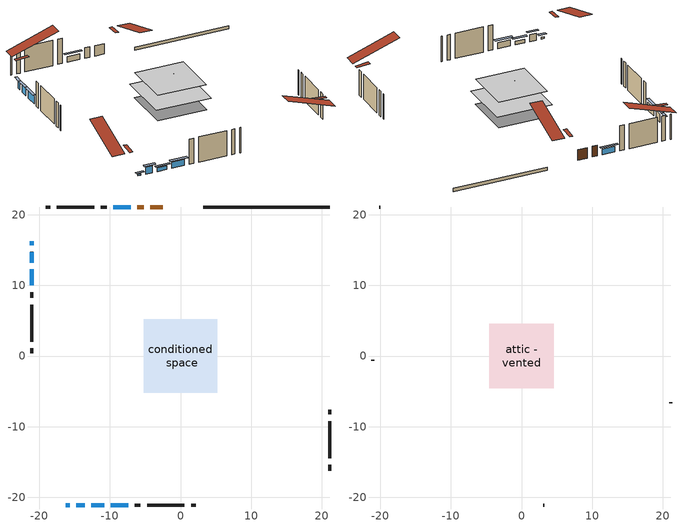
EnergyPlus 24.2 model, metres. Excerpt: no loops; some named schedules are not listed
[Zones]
conditioned space
 floor outside (Floor1 construction): -4.65,-4.65 -4.65,4.65 4.65,4.65 4.65,-4.65 z0.61
 floor adiabatic (Floor4 construction): -2.22,-2.22 -2.22,2.22 2.22,2.22 2.22,-2.22 z0.61
 floor adiabatic (AdiabaticFloorConstruction): -5.23,-5.23 -5.23,5.23 5.23,5.23 5.23,-5.23 z3.05
 floor foundation (Slab1 construction): -2.44,-2.02 -2.44,2.02 2.44,2.02 2.44,-2.02 z0
 wall outside (AdiabaticWallConstruction 1): -2.5,21.08 -4.31,21.08 / -5.23,21.08 -6.14,21.08 z0.61:2.64
 wall outside (AdiabaticWallConstruction): -21.08,16.26 -21.08,15.64 z0.61:2.14; -16.26,-21.08 -15.69,-21.08 z0.61:0.92; -14.77,-21.08 -13.55,-21.08 z0.61:1.93; -21.08,14.72 -21.08,13.19 / -21.08,12.26 -21.08,9.98 z0.61:2.13; -7.07,21.08 -9.51,21.08 z0.61:1.73; -12.62,-21.08 -10.79,-21.08 z0.61:1.32; -9.86,-21.08 -7.42,-21.08 z0.61:1.78
 wall outside (Wall1 construction): -10.44,21.08 -11.27,21.08 / -6.49,-21.08 -5.66,-21.08 / -21.08,9.05 -21.08,8.22 / 21.08,-16.26 21.08,-15.42 z0.61:5.49
 wall outside (Wall2 construction): -12.2,21.08 -17.5,21.08 / -4.73,-21.08 0.56,-21.08 / -21.08,7.29 -21.08,1.99 / 21.08,-14.49 21.08,-9.2 z0.61:5.49
 wall outside (Wall3 construction): -18.42,21.08 -19.07,21.08 / 1.49,-21.08 2.13,-21.08 / -21.08,1.06 -21.08,0.42 / 21.08,-8.27 21.08,-7.63 z0.61:5.49
 wall foundation (FoundationWall1 construction): 21.08,21.08 3.25,21.08 z0:0.61
 window (WindowConstruction): -21.08,16.26 -21.08,15.65 z0.61:2.13
 window (WindowConstruction 7): -16.26,-21.08 -15.7,-21.08 z0.61:0.91
 window (WindowConstruction 6): -14.77,-21.08 -13.55,-21.08 z0.61:1.93
 window (WindowConstruction 1): -21.08,14.72 -21.08,13.19 z0.61:2.13
 window (WindowConstruction 2): -21.08,12.26 -21.08,9.98 z0.61:2.13
 window (WindowConstruction 3): -7.07,21.08 -9.51,21.08 z0.61:1.73
 window (WindowConstruction 4): -12.62,-21.08 -10.79,-21.08 z0.61:1.32
 window (WindowConstruction 5): -9.86,-21.08 -7.42,-21.08 z0.61:1.78
 door (Door): -2.5,21.08 -4.31,21.08 z0.61:2.64
 door (Door 1): -5.24,21.08 -6.14,21.08 z0.61:2.64
 ceiling adiabatic (AdiabaticFloorConstruction): 5.23,-5.23 5.23,5.23 -5.23,5.23 -5.23,-5.23 z3.05
attic - vented
 floor to conditioned space (Floor2 construction Reversed): -4.57,-4.57 -4.57,4.57 4.57,4.57 4.57,-4.57 z5.49
 floor to conditioned space (Floor3 construction Reversed): -1.25,-1.25 -1.25,1.25 1.25,1.25 1.25,-1.25 z5.49
 wall outside (Wall4 construction): -20,21.08 -20.16,21.08 / 3.06,-21.08 3.22,-21.08 / -21.08,-0.51 -21.08,-0.67 / 21.08,-6.7 21.08,-6.54 z0.61:5.49
 roof outside (Roof1 construction): -0.02,21.08,5.49 -0.02,12.19,8.45 2.32,12.19,8.45 2.32,21.08,5.49; -18.74,-21.08,5.49 -18.74,-12.19,8.45 -21.08,-12.19,8.45 -21.08,-21.08,5.49; -21.08,18.74,5.49 -12.19,18.74,8.45 -12.19,21.08,8.45 -21.08,21.08,5.49; 21.08,-18.74,5.49 12.19,-18.74,8.45 12.19,-21.08,8.45 21.08,-21.08,5.49
 roof outside (Roof2 construction): -1.58,21.08,5.49 -1.58,18.59,5.7 -0.95,18.59,5.7 -0.95,21.08,5.49; -17.18,-21.08,5.49 -17.18,-18.59,5.7 -17.81,-18.59,5.7 -17.81,-21.08,5.49; -21.08,17.18,5.49 -18.59,17.18,5.7 -18.59,17.81,5.7 -21.08,17.81,5.49; 21.08,-17.18,5.49 18.59,-17.18,5.7 18.59,-17.81,5.7 21.08,-17.81,5.49
shading: -21.08,15.19 -21.08,16.72 -21.55,16.72 -21.55,15.19 z2.59; -15.24,-21.08 -16.72,-21.08 -16.72,-21.55 -15.24,-21.55 z1.38; -13.09,-21.08 -15.23,-21.08 -15.23,-21.55 -13.09,-21.55 z2.39; -21.08,12.73 -21.08,15.18 -21.55,15.18 -21.55,12.73 z2.59; -21.08,9.52 -21.08,12.72 -21.55,12.72 -21.55,9.52 z2.59; -9.97,21.08 -6.61,21.08 -6.61,21.55 -9.97,21.55 z2.19; -10.33,-21.08 -13.08,-21.08 -13.08,-21.55 -10.33,-21.55 z1.78; -6.96,-21.08 -10.32,-21.08 -10.32,-21.55 -6.96,-21.55 z2.24
[Building]
Building 1: Terrain=Suburbs
[Site:Location]
Inuvik AP_NT: Latitude {deg}=68.3; Longitude {deg}=-133.48; Time Zone {hr}=-8; Elevation {m}=68; Keep Site Location Information=Yes
[Site:GroundTemperature:Shallow]
-13.1493, -15.9729, -16.199, -14.859, -9.47991, -4.12585, 0.51584, 3.45624, 3.70604, 1.31452, -3.2088, -8.39862
[Site:WaterMainsTemperature]
Calculation Method=Schedule; Temperature Schedule=mains temperature schedule
[Material] Roughness=Rough; Thermal Absorptance=0.9
Name | Thickness {m} | Conductivity {W/m-K} | Density {kg/m3} | Specific Heat {J/kg-K} | Solar Absorptance | Visible Absorptance
asphalt or fiberglass shingles | 0.00635 | 0.162714 | 1121.4 | 1465.45 | 0.4 | 0.4
ceiling loosefill ins | 0.254 | 0.0480833 | 16.02 | 1046.75 | 0.7 | 0.7
ceiling loosefill ins 1 | 0.0846667 | 0.0480833 | 16.02 | 1046.75 | 0.7 | 0.7
ceiling stud and cavity | 0.1397 | 0.135851 | 65.682 | 1177.47 | 0.7 | 0.7
ceiling stud and cavity 1 | 0.1397 | 0.103304 | 65.682 | 1177.47 | 0.7 | 0.7
concrete 4.0 in. | 0.1016 | 1.803125 | 2242.8 | 837.4 | 0.7 | 0.7
concrete 8.0 in. | 0.2032 | 1.803125 | 2242.8 | 837.4 | 0.7 | 0.7
door material | 0.04445 | 0.053851 | 512.64 | 1214.23 | 0.7 | 0.7
exterior vertical ins | 0.00139922 | 0.029427 | 32.04 | 1214.23 | 0.7 | 0.7
floor covering | 0.0127 | 0.0433444 | 54.468 | 1339.84 | 0.6 | 0.6
floor rigid ins; wall rigid ins | 0.051816 | 0.029427 | 32.04 | 1214.23 | 0.7 | 0.7
floor rigid ins 1; wall rigid ins 1 | 0.512978 | 0.029427 | 32.04 | 1214.23 | 0.7 | 0.7
floor stud and cavity | 0.1397 | 0.115451 | 92.3553 | 1139.71 | 0.7 | 0.7
floor stud and cavity 1 | 0.1397 | 0.13314 | 92.3553 | 1139.71 | 0.7 | 0.7
floor stud and cavity 2 | 0.1397 | 1.75129 | 37.0049 | 1207.88 | 0.7 | 0.7
furniture material conditioned space 1 | 0.1524 | 0.115458 | 640.8 | 1214.23 | 0.6 | 0.6
gypsum board | 0.0127 | 0.160291 | 801 | 837.4 | 0.6 | 0.6
gypsum board 1 | 0.0127 | 0.160291 | 801 | 837.4 | 0.7 | 0.7
osb sheathing 0.5 in. | 0.0127 | 0.115458 | 512.64 | 1214.23 | 0.7 | 0.7
osb sheathing 0.75 in. | 0.01905 | 0.115458 | 512.64 | 1214.23 | 0.7 | 0.7
wall stud and cavity | 0.1397 | 0.360642 | 139.0536 | 1170.24 | 0.7 | 0.7
wall stud and cavity 1 | 0.1397 | 0.213854 | 139.0536 | 1170.24 | 0.7 | 0.7
wall stud and cavity 2 | 0.1397 | 0.272647 | 139.0536 | 1170.24 | 0.7 | 0.7
wall stud and cavity 3 | 0.0889 | 6.1454 | 50.32683 | 1063.81 | 0.6 | 0.6
wall stud and cavity 4 | 0.0889 | 0.380278 | 52.3479 | 1209.89 | 0.7 | 0.7
wall stud and cavity 5 | 0.0889 | 0.391764 | 83.0341 | 1211.67 | 0.7 | 0.7
wood siding | 0.0254 | 0.102417 | 544.68 | 1172.36 | 0.4 | 0.4
wood siding 1 | 0.00254 | 0.102417 | 544.68 | 1172.36 | 0.4 | 0.4
wood siding 2; wood siding 3 | 0.0254 | 0.102417 | 544.68 | 1172.36 | 0.7 | 0.7
[WindowMaterial:SimpleGlazingSystem]
Name | U-Factor {W/m2-K} | Solar Heat Gain Coefficient
WindowMaterial | 1.86011 | 0.36
WindowMaterial 1 | 2.79017 | 0.6
WindowMaterial 2 | 1.643781 | 0.43
WindowMaterial 3 | 1.75393 | 0.39
WindowMaterial 4 | 1.978783 | 0.32
WindowMaterial 5 | 1.74712 | 0.4
WindowMaterial 6 | 1.69375 | 0.41
WindowMaterial 7 | 3.06612 | 0.49
[Construction]
AdiabaticFloorConstruction: floor stud and cavity 2, floor rigid ins 1, osb sheathing 0.75 in., floor covering
AdiabaticWallConstruction: wood siding 2, wall rigid ins 1, wall stud and cavity 4, gypsum board
AdiabaticWallConstruction 1: wood siding 3, wall rigid ins 1, wall stud and cavity 4, gypsum board
Door; Door 1: door material
Floor1 construction: floor stud and cavity, floor rigid ins, osb sheathing 0.75 in., floor covering
Floor2 construction Reversed: gypsum board, ceiling stud and cavity, ceiling loosefill ins
Floor3 construction Reversed: gypsum board, ceiling stud and cavity 1, ceiling loosefill ins 1
Floor4 construction: floor stud and cavity 1, floor rigid ins, osb sheathing 0.75 in., floor covering
FoundationWall1 construction: concrete 8.0 in., gypsum board 1
furniture construction conditioned space 1: furniture material conditioned space 1
PartitionWallConstruction: gypsum board, wall stud and cavity 5, gypsum board
Roof1 construction; Roof2 construction: asphalt or fiberglass shingles
Slab1 construction: concrete 4.0 in.
Wall1 construction: wood siding, wall rigid ins, osb sheathing 0.5 in., wall stud and cavity, gypsum board
Wall2 construction: wood siding, wall rigid ins, osb sheathing 0.5 in., wall stud and cavity 1, gypsum board
Wall3 construction: wood siding, wall rigid ins, osb sheathing 0.5 in., wall stud and cavity 2, gypsum board
Wall4 construction: wood siding 1, wall stud and cavity 3
WindowConstruction: WindowMaterial
WindowConstruction 1: WindowMaterial 1
WindowConstruction 2: WindowMaterial 2
WindowConstruction 3: WindowMaterial 3
WindowConstruction 4: WindowMaterial 4
WindowConstruction 5: WindowMaterial 5
WindowConstruction 6: WindowMaterial 6
WindowConstruction 7: WindowMaterial 7
[Zone] Multiplier=1; Part of Total Floor Area=Yes
Name | Volume {m3}
attic - vented | 28.8782
conditioned space | 369.6
[Space]
Name | Zone | Volume {m3}
attic - vented 1 | attic - vented | 28.8782
conditioned space 1 | conditioned space | 369.6
[ZoneInfiltration:EffectiveLeakageArea]
infil attic - vented 1: Zone or Space=attic - vented 1; Schedule=Always On Discrete; Effective Air Leakage Area {cm2}=2625.37; Stack Coefficient=0.000545341; Wind Coefficient=1.57781e-05
[ZoneMixing]
whole house fan mix: Zone or Space=attic - vented; Schedule=Always On Continuous; Design Flow Rate Calculation Method=Flow/Zone; Design Flow Rate {m3/s}=0; Source Zone or Space=conditioned space
[SurfaceProperty:ExposedFoundationPerimeter]
Slab1: Exposed Perimeter Calculation Method=TotalExposedPerimeter; Total Exposed Perimeter {m}=17.831
[InternalMass] Zone or ZoneList=conditioned space; Space or SpaceList=conditioned space 1
Name | Construction | Surface Area {m2}
furniture mass conditioned space 1 | furniture construction conditioned space 1 | 94.0438
partition wall mass | PartitionWallConstruction | 215.41
[Lights]
interior lighting: Zone or ZoneList or Space or SpaceList=conditioned space 1; Schedule=interior lighting schedule; Design Level Calculation Method=LightingLevel; Lighting Level {W}=343.2; Return Air Fraction=0; Fraction Radiant=0.6; Fraction Visible=0.2; Fraction Replaceable=1
[People]
occupants: Zone or ZoneList or Space or SpaceList=conditioned space 1; Number of People Schedule=occupants schedule; Number of People Calculation Method=People; Number of People=3; Fraction Radiant=0.314171; Sensible Heat Fraction=0.56303; Activity Level Schedule=occupants activity schedule; Carbon Dioxide Generation Rate {m3/s-W}=0; Enable ASHRAE 55 Comfort Warnings=No; Mean Radiant Temperature Calculation Type=EnclosureAveraged
[ElectricEquipment] Zone or ZoneList or Space or SpaceList=conditioned space 1; Design Level Calculation Method=EquipmentLevel
Name | Schedule | Design Level {W} | Fraction Latent | Fraction Radiant | Fraction Lost
clothes dryer | clothes dryer schedule | 140.772 | 0.015 | 0.081 | 0.85
clothes washer | clothes washer schedule | 32.1985 | 0.03 | 0.162 | 0.7
cooking range | cooking range schedule | 215.147 | 0.08 | 0.432 | 0.2
dishwasher | dishwasher schedule | 66.8632 | 0.3 | 0.18 | 0.4
fridge | fridge schedule | 72.9452 | 0 | 0.6 | 0
mech vent bath fan 0 | mech vent bath fan 0 schedule | 25.1 | 0 | 0 | 1
mech vent house fan | mech vent house fan schedule | 0 | 0 | 0 | 1
mech vent house fan cfis | mech vent house fan cfis schedule | 0 | 0 | 0 | 0
mech vent range fan 0 | mech vent range fan 0 schedule | 57 | 0 | 0 | 1
misc plug loads | misc plug loads schedule | 494.7 | 0.045 | 0.513 | 0.1
whole house fan | Always On Discrete | 0 | 0 | 0 | 1
[OtherEquipment] Zone or ZoneList or Space or SpaceList=conditioned space 1; Design Level Calculation Method=EquipmentLevel
Name | Fuel Type | Schedule | Design Level {W} | Fraction Latent | Fraction Radiant | Fraction Lost
clothes dryer 1 | Electricity | clothes dryer schedule | 0 | 0.015 | 0.081 | 0.85
cooking range 1 | Electricity | cooking range schedule | 0 | 0.08 | 0.432 | 0.2
general water use latent | None | general water use schedule | 62.594 | 1 | 0 | 0
general water use sensible | None | general water use schedule | -61.6891 | 0 | 0.6 | 0
mech vent house fan latent load | None | Always On Discrete | 0 | 1 | 0 | 0
mech vent house fan sensible load | None | Always On Discrete | 0 | 0 | 0 | 0
water heater energy adjustment1 | FuelOilNo2 | Always On Discrete | 0.01 | 0 | 0 | 1
[ZoneInfiltration:DesignFlowRate] Zone or ZoneList or Space or SpaceList=conditioned space 1; Schedule=Always On Discrete; Design Flow Rate Calculation Method=Flow/Zone; Design Flow Rate {m3/s}=0
infil flow; natural vent flow; whole house fan flow
[Foundation:Kiva]
Foundation Kiva 1: Initial Indoor Air Temperature {C}=18; Wall Height Above Grade {m}=0.609996; Wall Depth Below Slab {m}=0.2032; Custom Block Material Name 1=exterior vertical ins; Custom Block Depth 1 {m}=0.609996; Custom Block X Position 1 {m}=0.2159; Custom Block Z Position 1 {m}=0
[Foundation:Kiva:Settings]
Soil Conductivity {W/m-K}=1.900638; Soil Density {kg/m3}=1842.3; Soil Specific Heat {J/kg-K}=418.7; Ground Solar Absorptivity=0.9; Ground Thermal Absorptivity=0.9; Ground Surface Roughness {m}=0.03; Far-Field Width {m}=40; Deep-Ground Boundary Condition=ZeroFlux; Deep-Ground Depth {m}=40; Minimum Cell Dimension {m}=0.2; Maximum Cell Growth Coefficient=3; Simulation Timestep=Timestep
[Exterior:Lights]
exterior lighting: Schedule=exterior lighting schedule; Design Level {W}=75.6
[Schedule:Constant]
Name | Hourly Value
Always On Continuous; mech vent house fan schedule; mech vent house fan cfis schedule; Always On Discrete | 1
occupants activity schedule | 117.228
fridge schedule | 0
[Schedule:Day:Interval]
interior lighting schedule day: No, 01:00, 0.108182, 04:00, 0.0901515, 05:00, 0.0991667, 06:00, 0.162273, 07:00, 0.270455, 08:00, 0.342576, 10:00, 0.369621, 11:00, 0.351591, 12:00, 0.333561, 13:00, 0.324545, 14:00, 0.31553, 15:00, 0.333561, 16:00, 0.369621, 17:00, 0.450758, 18:00, 0.585985, 19:00, 0.775303, 20:00, 0.955606, 21:00, 0.991667, 22:00, 0.712197, 23:00, 0.360606, 24:00, 0.162273
interior lighting schedule default day: No, 24:00, 0
[Schedule:Week:Daily]
interior lighting schedule Week Rule - Jan1-Jan27: interior lighting schedule day, interior lighting schedule day, interior lighting schedule day, interior lighting schedule day, interior lighting schedule day, interior lighting schedule day, interior lighting schedule day, interior lighting schedule default day, interior lighting schedule default day, interior lighting schedule default day, interior lighting schedule default day, interior lighting schedule default day
interior lighting schedule Week Rule - Jan28-Feb3: interior lighting schedule day, interior lighting schedule day, interior lighting schedule day, interior lighting schedule day, interior lighting schedule day 1, interior lighting schedule day 1, interior lighting schedule day 1, interior lighting schedule default day, interior lighting schedule default day, interior lighting schedule default day, interior lighting schedule default day, interior lighting schedule default day
interior lighting schedule Week Rule - Feb4-Feb24: interior lighting schedule day 1, interior lighting schedule day 1, interior lighting schedule day 1, interior lighting schedule day 1, interior lighting schedule day 1, interior lighting schedule day 1, interior lighting schedule day 1, interior lighting schedule default day, interior lighting schedule default day, interior lighting schedule default day, interior lighting schedule default day, interior lighting schedule default day
interior lighting schedule Week Rule - Feb25-Mar3: interior lighting schedule day 1, interior lighting schedule day 1, interior lighting schedule day 1, interior lighting schedule day 1, interior lighting schedule day 2, interior lighting schedule day 2, interior lighting schedule day 2, interior lighting schedule default day, interior lighting schedule default day, interior lighting schedule default day, interior lighting schedule default day, interior lighting schedule default day
interior lighting schedule Week Rule - Mar4-Mar31: interior lighting schedule day 2, interior lighting schedule day 2, interior lighting schedule day 2, interior lighting schedule day 2, interior lighting schedule day 2, interior lighting schedule day 2, interior lighting schedule day 2, interior lighting schedule default day, interior lighting schedule default day, interior lighting schedule default day, interior lighting schedule default day, interior lighting schedule default day
interior lighting schedule Week Rule - Apr1-Apr28: interior lighting schedule day 3, interior lighting schedule day 3, interior lighting schedule day 3, interior lighting schedule day 3, interior lighting schedule day 3, interior lighting schedule day 3, interior lighting schedule day 3, interior lighting schedule default day, interior lighting schedule default day, interior lighting schedule default day, interior lighting schedule default day, interior lighting schedule default day
interior lighting schedule Week Rule - Apr29-May5: interior lighting schedule day 3, interior lighting schedule day 3, interior lighting schedule day 4, interior lighting schedule day 4, interior lighting schedule day 4, interior lighting schedule day 4, interior lighting schedule day 4, interior lighting schedule default day, interior lighting schedule default day, interior lighting schedule default day, interior lighting schedule default day, interior lighting schedule default day
interior lighting schedule Week Rule - May6-May26: interior lighting schedule day 4, interior lighting schedule day 4, interior lighting schedule day 4, interior lighting schedule day 4, interior lighting schedule day 4, interior lighting schedule day 4, interior lighting schedule day 4, interior lighting schedule default day, interior lighting schedule default day, interior lighting schedule default day, interior lighting schedule default day, interior lighting schedule default day
interior lighting schedule Week Rule - May27-Jun2: interior lighting schedule day 4, interior lighting schedule day 4, interior lighting schedule day 4, interior lighting schedule day 4, interior lighting schedule day 4, interior lighting schedule day 5, interior lighting schedule day 5, interior lighting schedule default day, interior lighting schedule default day, interior lighting schedule default day, interior lighting schedule default day, interior lighting schedule default day
interior lighting schedule Week Rule - Jun3-Jun30: interior lighting schedule day 5, interior lighting schedule day 5, interior lighting schedule day 5, interior lighting schedule day 5, interior lighting schedule day 5, interior lighting schedule day 5, interior lighting schedule day 5, interior lighting schedule default day, interior lighting schedule default day, interior lighting schedule default day, interior lighting schedule default day, interior lighting schedule default day
interior lighting schedule Week Rule - Jul1-Jul28: interior lighting schedule day 6, interior lighting schedule day 6, interior lighting schedule day 6, interior lighting schedule day 6, interior lighting schedule day 6, interior lighting schedule day 6, interior lighting schedule day 6, interior lighting schedule default day, interior lighting schedule default day, interior lighting schedule default day, interior lighting schedule default day, interior lighting schedule default day
interior lighting schedule Week Rule - Jul29-Aug4: interior lighting schedule day 6, interior lighting schedule day 6, interior lighting schedule day 6, interior lighting schedule day 7, interior lighting schedule day 7, interior lighting schedule day 7, interior lighting schedule day 7, interior lighting schedule default day, interior lighting schedule default day, interior lighting schedule default day, interior lighting schedule default day, interior lighting schedule default day
interior lighting schedule Week Rule - Aug5-Aug25: interior lighting schedule day 7, interior lighting schedule day 7, interior lighting schedule day 7, interior lighting schedule day 7, interior lighting schedule day 7, interior lighting schedule day 7, interior lighting schedule day 7, interior lighting schedule default day, interior lighting schedule default day, interior lighting schedule default day, interior lighting schedule default day, interior lighting schedule default day
interior lighting schedule Week Rule - Aug26-Sep1: interior lighting schedule day 7, interior lighting schedule day 7, interior lighting schedule day 7, interior lighting schedule day 7, interior lighting schedule day 7, interior lighting schedule day 7, interior lighting schedule day 8, interior lighting schedule default day, interior lighting schedule default day, interior lighting schedule default day, interior lighting schedule default day, interior lighting schedule default day
interior lighting schedule Week Rule - Sep2-Sep29: interior lighting schedule day 8, interior lighting schedule day 8, interior lighting schedule day 8, interior lighting schedule day 8, interior lighting schedule day 8, interior lighting schedule day 8, interior lighting schedule day 8, interior lighting schedule default day, interior lighting schedule default day, interior lighting schedule default day, interior lighting schedule default day, interior lighting schedule default day
interior lighting schedule Week Rule - Sep30-Oct6: interior lighting schedule day 8, interior lighting schedule day 9, interior lighting schedule day 9, interior lighting schedule day 9, interior lighting schedule day 9, interior lighting schedule day 9, interior lighting schedule day 9, interior lighting schedule default day, interior lighting schedule default day, interior lighting schedule default day, interior lighting schedule default day, interior lighting schedule default day
interior lighting schedule Week Rule - Oct7-Oct27: interior lighting schedule day 9, interior lighting schedule day 9, interior lighting schedule day 9, interior lighting schedule day 9, interior lighting schedule day 9, interior lighting schedule day 9, interior lighting schedule day 9, interior lighting schedule default day, interior lighting schedule default day, interior lighting schedule default day, interior lighting schedule default day, interior lighting schedule default day
interior lighting schedule Week Rule - Oct28-Nov3: interior lighting schedule day 9, interior lighting schedule day 9, interior lighting schedule day 9, interior lighting schedule day 9, interior lighting schedule day 10, interior lighting schedule day 10, interior lighting schedule day 10, interior lighting schedule default day, interior lighting schedule default day, interior lighting schedule default day, interior lighting schedule default day, interior lighting schedule default day
interior lighting schedule Week Rule - Nov4-Nov24: interior lighting schedule day 10, interior lighting schedule day 10, interior lighting schedule day 10, interior lighting schedule day 10, interior lighting schedule day 10, interior lighting schedule day 10, interior lighting schedule day 10, interior lighting schedule default day, interior lighting schedule default day, interior lighting schedule default day, interior lighting schedule default day, interior lighting schedule default day
interior lighting schedule Week Rule - Nov25-Dec1: interior lighting schedule day 10, interior lighting schedule day 10, interior lighting schedule day 10, interior lighting schedule day 10, interior lighting schedule day 10, interior lighting schedule day 10, interior lighting schedule day 11, interior lighting schedule default day, interior lighting schedule default day, interior lighting schedule default day, interior lighting schedule default day, interior lighting schedule default day
interior lighting schedule Week Rule - Dec2-Dec31: interior lighting schedule day 11, interior lighting schedule day 11, interior lighting schedule day 11, interior lighting schedule day 11, interior lighting schedule day 11, interior lighting schedule day 11, interior lighting schedule day 11, interior lighting schedule default day, interior lighting schedule default day, interior lighting schedule default day, interior lighting schedule default day, interior lighting schedule default day
occupants schedule Week Rule - Jan1-Dec31: occupants schedule day, occupants schedule day, occupants schedule day, occupants schedule day, occupants schedule day, occupants schedule day, occupants schedule day, occupants schedule default day, occupants schedule default day, occupants schedule default day, occupants schedule default day, occupants schedule default day
clothes dryer schedule Week Rule - Jan1-Dec31: clothes dryer schedule day, clothes dryer schedule day, clothes dryer schedule day, clothes dryer schedule day, clothes dryer schedule day, clothes dryer schedule day, clothes dryer schedule day, clothes dryer schedule default day, clothes dryer schedule default day, clothes dryer schedule default day, clothes dryer schedule default day, clothes dryer schedule default day
clothes washer schedule Week Rule - Jan1-Dec31: clothes washer schedule day, clothes washer schedule day, clothes washer schedule day, clothes washer schedule day, clothes washer schedule day, clothes washer schedule day, clothes washer schedule day, clothes washer schedule default day, clothes washer schedule default day, clothes washer schedule default day, clothes washer schedule default day, clothes washer schedule default day
cooking range schedule Week Rule - Jan1-Dec31: cooking range schedule day, cooking range schedule day, cooking range schedule day, cooking range schedule day, cooking range schedule day, cooking range schedule day, cooking range schedule day, cooking range schedule default day, cooking range schedule default day, cooking range schedule default day, cooking range schedule default day, cooking range schedule default day
dishwasher schedule Week Rule - Jan1-Dec31: dishwasher schedule day, dishwasher schedule day, dishwasher schedule day, dishwasher schedule day, dishwasher schedule day, dishwasher schedule day, dishwasher schedule day, dishwasher schedule default day, dishwasher schedule default day, dishwasher schedule default day, dishwasher schedule default day, dishwasher schedule default day
mech vent bath fan 0 schedule Week Rule - Jan1-Dec31: mech vent bath fan 0 schedule day, mech vent bath fan 0 schedule day, mech vent bath fan 0 schedule day, mech vent bath fan 0 schedule day, mech vent bath fan 0 schedule day, mech vent bath fan 0 schedule day, mech vent bath fan 0 schedule day, mech vent bath fan 0 schedule default day, mech vent bath fan 0 schedule default day, mech vent bath fan 0 schedule default day, mech vent bath fan 0 schedule default day, mech vent bath fan 0 schedule default day
mech vent range fan 0 schedule Week Rule - Jan1-Dec31: mech vent range fan 0 schedule day, mech vent range fan 0 schedule day, mech vent range fan 0 schedule day, mech vent range fan 0 schedule day, mech vent range fan 0 schedule day, mech vent range fan 0 schedule day, mech vent range fan 0 schedule day, mech vent range fan 0 schedule default day, mech vent range fan 0 schedule default day, mech vent range fan 0 schedule default day, mech vent range fan 0 schedule default day, mech vent range fan 0 schedule default day
misc plug loads schedule Week Rule - Jan1-Dec31: misc plug loads schedule day, misc plug loads schedule day, misc plug loads schedule day, misc plug loads schedule day, misc plug loads schedule day, misc plug loads schedule day, misc plug loads schedule day, misc plug loads schedule default day, misc plug loads schedule default day, misc plug loads schedule default day, misc plug loads schedule default day, misc plug loads schedule default day
general water use schedule Week Rule - Jan1-Dec31: general water use schedule day, general water use schedule day, general water use schedule day, general water use schedule day, general water use schedule day, general water use schedule day, general water use schedule day, general water use schedule default day, general water use schedule default day, general water use schedule default day, general water use schedule default day, general water use schedule default day
exterior lighting schedule Week Rule - Jan1-Jan27: exterior lighting schedule day, exterior lighting schedule day, exterior lighting schedule day, exterior lighting schedule day, exterior lighting schedule day, exterior lighting schedule day, exterior lighting schedule day, exterior lighting schedule default day, exterior lighting schedule default day, exterior lighting schedule default day, exterior lighting schedule default day, exterior lighting schedule default day
exterior lighting schedule Week Rule - Jan28-Feb3: exterior lighting schedule day, exterior lighting schedule day, exterior lighting schedule day, exterior lighting schedule day, exterior lighting schedule day 1, exterior lighting schedule day 1, exterior lighting schedule day 1, exterior lighting schedule default day, exterior lighting schedule default day, exterior lighting schedule default day, exterior lighting schedule default day, exterior lighting schedule default day
exterior lighting schedule Week Rule - Feb4-Feb24: exterior lighting schedule day 1, exterior lighting schedule day 1, exterior lighting schedule day 1, exterior lighting schedule day 1, exterior lighting schedule day 1, exterior lighting schedule day 1, exterior lighting schedule day 1, exterior lighting schedule default day, exterior lighting schedule default day, exterior lighting schedule default day, exterior lighting schedule default day, exterior lighting schedule default day
exterior lighting schedule Week Rule - Feb25-Mar3: exterior lighting schedule day 1, exterior lighting schedule day 1, exterior lighting schedule day 1, exterior lighting schedule day 1, exterior lighting schedule day 2, exterior lighting schedule day 2, exterior lighting schedule day 2, exterior lighting schedule default day, exterior lighting schedule default day, exterior lighting schedule default day, exterior lighting schedule default day, exterior lighting schedule default day
exterior lighting schedule Week Rule - Mar4-Mar31: exterior lighting schedule day 2, exterior lighting schedule day 2, exterior lighting schedule day 2, exterior lighting schedule day 2, exterior lighting schedule day 2, exterior lighting schedule day 2, exterior lighting schedule day 2, exterior lighting schedule default day, exterior lighting schedule default day, exterior lighting schedule default day, exterior lighting schedule default day, exterior lighting schedule default day
exterior lighting schedule Week Rule - Apr1-Apr28: exterior lighting schedule day 3, exterior lighting schedule day 3, exterior lighting schedule day 3, exterior lighting schedule day 3, exterior lighting schedule day 3, exterior lighting schedule day 3, exterior lighting schedule day 3, exterior lighting schedule default day, exterior lighting schedule default day, exterior lighting schedule default day, exterior lighting schedule default day, exterior lighting schedule default day
exterior lighting schedule Week Rule - Apr29-May5: exterior lighting schedule day 3, exterior lighting schedule day 3, exterior lighting schedule day 4, exterior lighting schedule day 4, exterior lighting schedule day 4, exterior lighting schedule day 4, exterior lighting schedule day 4, exterior lighting schedule default day, exterior lighting schedule default day, exterior lighting schedule default day, exterior lighting schedule default day, exterior lighting schedule default day
exterior lighting schedule Week Rule - May6-May26: exterior lighting schedule day 4, exterior lighting schedule day 4, exterior lighting schedule day 4, exterior lighting schedule day 4, exterior lighting schedule day 4, exterior lighting schedule day 4, exterior lighting schedule day 4, exterior lighting schedule default day, exterior lighting schedule default day, exterior lighting schedule default day, exterior lighting schedule default day, exterior lighting schedule default day
exterior lighting schedule Week Rule - May27-Jun2: exterior lighting schedule day 4, exterior lighting schedule day 4, exterior lighting schedule day 4, exterior lighting schedule day 4, exterior lighting schedule day 4, exterior lighting schedule day 5, exterior lighting schedule day 5, exterior lighting schedule default day, exterior lighting schedule default day, exterior lighting schedule default day, exterior lighting schedule default day, exterior lighting schedule default day
exterior lighting schedule Week Rule - Jun3-Jun30: exterior lighting schedule day 5, exterior lighting schedule day 5, exterior lighting schedule day 5, exterior lighting schedule day 5, exterior lighting schedule day 5, exterior lighting schedule day 5, exterior lighting schedule day 5, exterior lighting schedule default day, exterior lighting schedule default day, exterior lighting schedule default day, exterior lighting schedule default day, exterior lighting schedule default day
exterior lighting schedule Week Rule - Jul1-Jul28: exterior lighting schedule day 6, exterior lighting schedule day 6, exterior lighting schedule day 6, exterior lighting schedule day 6, exterior lighting schedule day 6, exterior lighting schedule day 6, exterior lighting schedule day 6, exterior lighting schedule default day, exterior lighting schedule default day, exterior lighting schedule default day, exterior lighting schedule default day, exterior lighting schedule default day
exterior lighting schedule Week Rule - Jul29-Aug4: exterior lighting schedule day 6, exterior lighting schedule day 6, exterior lighting schedule day 6, exterior lighting schedule day 7, exterior lighting schedule day 7, exterior lighting schedule day 7, exterior lighting schedule day 7, exterior lighting schedule default day, exterior lighting schedule default day, exterior lighting schedule default day, exterior lighting schedule default day, exterior lighting schedule default day
exterior lighting schedule Week Rule - Aug5-Aug25: exterior lighting schedule day 7, exterior lighting schedule day 7, exterior lighting schedule day 7, exterior lighting schedule day 7, exterior lighting schedule day 7, exterior lighting schedule day 7, exterior lighting schedule day 7, exterior lighting schedule default day, exterior lighting schedule default day, exterior lighting schedule default day, exterior lighting schedule default day, exterior lighting schedule default day
exterior lighting schedule Week Rule - Aug26-Sep1: exterior lighting schedule day 7, exterior lighting schedule day 7, exterior lighting schedule day 7, exterior lighting schedule day 7, exterior lighting schedule day 7, exterior lighting schedule day 7, exterior lighting schedule day 8, exterior lighting schedule default day, exterior lighting schedule default day, exterior lighting schedule default day, exterior lighting schedule default day, exterior lighting schedule default day
exterior lighting schedule Week Rule - Sep2-Sep29: exterior lighting schedule day 8, exterior lighting schedule day 8, exterior lighting schedule day 8, exterior lighting schedule day 8, exterior lighting schedule day 8, exterior lighting schedule day 8, exterior lighting schedule day 8, exterior lighting schedule default day, exterior lighting schedule default day, exterior lighting schedule default day, exterior lighting schedule default day, exterior lighting schedule default day
exterior lighting schedule Week Rule - Sep30-Oct6: exterior lighting schedule day 8, exterior lighting schedule day 9, exterior lighting schedule day 9, exterior lighting schedule day 9, exterior lighting schedule day 9, exterior lighting schedule day 9, exterior lighting schedule day 9, exterior lighting schedule default day, exterior lighting schedule default day, exterior lighting schedule default day, exterior lighting schedule default day, exterior lighting schedule default day
exterior lighting schedule Week Rule - Oct7-Oct27: exterior lighting schedule day 9, exterior lighting schedule day 9, exterior lighting schedule day 9, exterior lighting schedule day 9, exterior lighting schedule day 9, exterior lighting schedule day 9, exterior lighting schedule day 9, exterior lighting schedule default day, exterior lighting schedule default day, exterior lighting schedule default day, exterior lighting schedule default day, exterior lighting schedule default day
exterior lighting schedule Week Rule - Oct28-Nov3: exterior lighting schedule day 9, exterior lighting schedule day 9, exterior lighting schedule day 9, exterior lighting schedule day 9, exterior lighting schedule day 10, exterior lighting schedule day 10, exterior lighting schedule day 10, exterior lighting schedule default day, exterior lighting schedule default day, exterior lighting schedule default day, exterior lighting schedule default day, exterior lighting schedule default day
exterior lighting schedule Week Rule - Nov4-Nov24: exterior lighting schedule day 10, exterior lighting schedule day 10, exterior lighting schedule day 10, exterior lighting schedule day 10, exterior lighting schedule day 10, exterior lighting schedule day 10, exterior lighting schedule day 10, exterior lighting schedule default day, exterior lighting schedule default day, exterior lighting schedule default day, exterior lighting schedule default day, exterior lighting schedule default day
exterior lighting schedule Week Rule - Nov25-Dec1: exterior lighting schedule day 10, exterior lighting schedule day 10, exterior lighting schedule day 10, exterior lighting schedule day 10, exterior lighting schedule day 10, exterior lighting schedule day 10, exterior lighting schedule day 11, exterior lighting schedule default day, exterior lighting schedule default day, exterior lighting schedule default day, exterior lighting schedule default day, exterior lighting schedule default day
exterior lighting schedule Week Rule - Dec2-Dec31: exterior lighting schedule day 11, exterior lighting schedule day 11, exterior lighting schedule day 11, exterior lighting schedule day 11, exterior lighting schedule day 11, exterior lighting schedule day 11, exterior lighting schedule day 11, exterior lighting schedule default day, exterior lighting schedule default day, exterior lighting schedule default day, exterior lighting schedule default day, exterior lighting schedule default day
[Schedule:Year]
interior lighting schedule: interior lighting schedule Week Rule - Jan1-Jan27, 1, 1, 1, 27, interior lighting schedule Week Rule - Jan28-Feb3, 1, 28, 2, 3, interior lighting schedule Week Rule - Feb4-Feb24, 2, 4, 2, 24, interior lighting schedule Week Rule - Feb25-Mar3, 2, 25, 3, 3, interior lighting schedule Week Rule - Mar4-Mar31, 3, 4, 3, 31, interior lighting schedule Week Rule - Apr1-Apr28, 4, 1, 4, 28, interior lighting schedule Week Rule - Apr29-May5, 4, 29, 5, 5, interior lighting schedule Week Rule - May6-May26, 5, 6, 5, 26, interior lighting schedule Week Rule - May27-Jun2, 5, 27, 6, 2, interior lighting schedule Week Rule - Jun3-Jun30, 6, 3, 6, 30, interior lighting schedule Week Rule - Jul1-Jul28, 7, 1, 7, 28, interior lighting schedule Week Rule - Jul29-Aug4, 7, 29, 8, 4, interior lighting schedule Week Rule - Aug5-Aug25, 8, 5, 8, 25, interior lighting schedule Week Rule - Aug26-Sep1, 8, 26, 9, 1, interior lighting schedule Week Rule - Sep2-Sep29, 9, 2, 9, 29, interior lighting schedule Week Rule - Sep30-Oct6, 9, 30, 10, 6, interior lighting schedule Week Rule - Oct7-Oct27, 10, 7, 10, 27, interior lighting schedule Week Rule - Oct28-Nov3, 10, 28, 11, 3, interior lighting schedule Week Rule - Nov4-Nov24, 11, 4, 11, 24, interior lighting schedule Week Rule - Nov25-Dec1, 11, 25, 12, 1, interior lighting schedule Week Rule - Dec2-Dec31, 12, 2, 12, 31
occupants schedule: occupants schedule Week Rule - Jan1-Dec31, 1, 1, 12, 31
clothes dryer schedule: clothes dryer schedule Week Rule - Jan1-Dec31, 1, 1, 12, 31
clothes washer schedule: clothes washer schedule Week Rule - Jan1-Dec31, 1, 1, 12, 31
cooking range schedule: cooking range schedule Week Rule - Jan1-Dec31, 1, 1, 12, 31
dishwasher schedule: dishwasher schedule Week Rule - Jan1-Dec31, 1, 1, 12, 31
mech vent bath fan 0 schedule: mech vent bath fan 0 schedule Week Rule - Jan1-Dec31, 1, 1, 12, 31
mech vent range fan 0 schedule: mech vent range fan 0 schedule Week Rule - Jan1-Dec31, 1, 1, 12, 31
misc plug loads schedule: misc plug loads schedule Week Rule - Jan1-Dec31, 1, 1, 12, 31
general water use schedule: general water use schedule Week Rule - Jan1-Dec31, 1, 1, 12, 31
exterior lighting schedule: exterior lighting schedule Week Rule - Jan1-Jan27, 1, 1, 1, 27, exterior lighting schedule Week Rule - Jan28-Feb3, 1, 28, 2, 3, exterior lighting schedule Week Rule - Feb4-Feb24, 2, 4, 2, 24, exterior lighting schedule Week Rule - Feb25-Mar3, 2, 25, 3, 3, exterior lighting schedule Week Rule - Mar4-Mar31, 3, 4, 3, 31, exterior lighting schedule Week Rule - Apr1-Apr28, 4, 1, 4, 28, exterior lighting schedule Week Rule - Apr29-May5, 4, 29, 5, 5, exterior lighting schedule Week Rule - May6-May26, 5, 6, 5, 26, exterior lighting schedule Week Rule - May27-Jun2, 5, 27, 6, 2, exterior lighting schedule Week Rule - Jun3-Jun30, 6, 3, 6, 30, exterior lighting schedule Week Rule - Jul1-Jul28, 7, 1, 7, 28, exterior lighting schedule Week Rule - Jul29-Aug4, 7, 29, 8, 4, exterior lighting schedule Week Rule - Aug5-Aug25, 8, 5, 8, 25, exterior lighting schedule Week Rule - Aug26-Sep1, 8, 26, 9, 1, exterior lighting schedule Week Rule - Sep2-Sep29, 9, 2, 9, 29, exterior lighting schedule Week Rule - Sep30-Oct6, 9, 30, 10, 6, exterior lighting schedule Week Rule - Oct7-Oct27, 10, 7, 10, 27, exterior lighting schedule Week Rule - Oct28-Nov3, 10, 28, 11, 3, exterior lighting schedule Week Rule - Nov4-Nov24, 11, 4, 11, 24, exterior lighting schedule Week Rule - Nov25-Dec1, 11, 25, 12, 1, exterior lighting schedule Week Rule - Dec2-Dec31, 12, 2, 12, 31
[Schedule:Compact]
mains temperature schedule: Through: 01/01, For: AllDays, Until: 24:00, 0, Through: 01/02, For: AllDays, Until: 24:00, 0, Through: 01/03, For: AllDays, Until: 24:00, 0, Through: 01/04, For: AllDays, Until: 24:00, 0, Through: 01/05, For: AllDays, Until: 24:00, 0, Through: 01/06, For: AllDays, Until: 24:00, 0, Through: 01/07, For: AllDays, Until: 24:00, 0, Through: 01/08, For: AllDays, Until: 24:00, 0, Through: 01/09, For: AllDays, Until: 24:00, 0, Through: 01/10, For: AllDays, Until: 24:00, 0, Through: 01/11, For: AllDays, Until: 24:00, 0, Through: 01/12, For: AllDays, Until: 24:00, 0, Through: 01/13, For: AllDays, Until: 24:00, 0, Through: 01/14, For: AllDays, Until: 24:00, 0, Through: 01/15, For: AllDays, Until: 24:00, 0, Through: 01/16, For: AllDays, Until: 24:00, 0, Through: 01/17, For: AllDays, Until: 24:00, 0, Through: 01/18, For: AllDays, Until: 24:00, 0, Through: 01/19, For: AllDays, Until: 24:00, 0, Through: 01/20, For: AllDays, Until: 24:00, 0, Through: 01/21, For: AllDays, Until: 24:00, 0, Through: 01/22, For: AllDays, Until: 24:00, 0, Through: 01/23, For: AllDays, Until: 24:00, 0, Through: 01/24, For: AllDays, Until: 24:00, 0, Through: 01/25, For: AllDays, Until: 24:00, 0, Through: 01/26, For: AllDays, Until: 24:00, 0, Through: 01/27, For: AllDays, Until: 24:00, 0, Through: 01/28, For: AllDays, Until: 24:00, 0, Through: 01/29, For: AllDays, Until: 24:00, 0, Through: 01/30, For: AllDays, Until: 24:00, 0, Through: 01/31, For: AllDays, Until: 24:00, 0, Through: 02/01, For: AllDays, Until: 24:00, 0, Through: 02/02, For: AllDays, Until: 24:00, 0, Through: 02/03, For: AllDays, Until: 24:00, 0, Through: 02/04, For: AllDays, Until: 24:00, 0, Through: 02/05, For: AllDays, Until: 24:00, 0, Through: 02/06, For: AllDays, Until: 24:00, 0, Through: 02/07, For: AllDays, Until: 24:00, 0, Through: 02/08, For: AllDays, Until: 24:00, 0, Through: 02/09, For: AllDays, Until: 24:00, 0, Through: 02/10, For: AllDays, Until: 24:00, 0, Through: 02/11, For: AllDays, Until: 24:00, 0, Through: 02/12, For: AllDays, Until: 24:00, 0, Through: 02/13, For: AllDays, Until: 24:00, 0, Through: 02/14, For: AllDays, Until: 24:00, 0, Through: 02/15, For: AllDays, Until: 24:00, 0, Through: 02/16, For: AllDays, Until: 24:00, 0, Through: 02/17, For: AllDays, Until: 24:00, 0, Through: 02/18, For: AllDays, Until: 24:00, 0, Through: 02/19, For: AllDays, Until: 24:00, 0, Through: 02/20, For: AllDays, Until: 24:00, 0, Through: 02/21, For: AllDays, Until: 24:00, 0, Through: 02/22, For: AllDays, Until: 24:00, 0, Through: 02/23, For: AllDays, Until: 24:00, 0, Through: 02/24, For: AllDays, Until: 24:00, 0, Through: 02/25, For: AllDays, Until: 24:00, 0, Through: 02/26, For: AllDays, Until: 24:00, 0, Through: 02/27, For: AllDays, Until: 24:00, 0, Through: 02/28, For: AllDays, Until: 24:00, 0, Through: 03/01, For: AllDays, Until: 24:00, 0, Through: 03/02, For: AllDays, Until: 24:00, 0, Through: 03/03, For: AllDays, Until: 24:00, 0, Through: 03/04, For: AllDays, Until: 24:00, 0, Through: 03/05, For: AllDays, Until: 24:00, 0, Through: 03/06, For: AllDays, Until: 24:00, 0, Through: 03/07, For: AllDays, Until: 24:00, 0, Through: 03/08, For: AllDays, Until: 24:00, 0, Through: 03/09, For: AllDays, Until: 24:00, 0, Through: 03/10, For: AllDays, Until: 24:00, 0, Through: 03/11, For: AllDays, Until: 24:00, 0, Through: 03/12, For: AllDays, Until: 24:00, 0, Through: 03/13, For: AllDays, Until: 24:00, 0, Through: 03/14, For: AllDays, Until: 24:00, 0, Through: 03/15, For: AllDays, Until: 24:00, 0, Through: 03/16, For: AllDays, Until: 24:00, 0, Through: 03/17, For: AllDays, Until: 24:00, 0, Through: 03/18, For: AllDays, Until: 24:00, 0, Through: 03/19, For: AllDays, Until: 24:00, 0, Through: 03/20, For: AllDays, Until: 24:00, 0, Through: 03/21, For: AllDays, Until: 24:00, 0, Through: 03/22, For: AllDays, Until: 24:00, 0, Through: 03/23, For: AllDays, Until: 24:00, 0, Through: 03/24, For: AllDays, Until: 24:00, 0, Through: 03/25, For: AllDays, Until: 24:00, 0, Through: 03/26, For: AllDays, Until: 24:00, 0, Through: 03/27, For: AllDays, Until: 24:00, 0, Through: 03/28, For: AllDays, Until: 24:00, 0, Through: 03/29, For: AllDays, Until: 24:00, 0, Through: 03/30, For: AllDays, Until: 24:00, 0, Through: 03/31, For: AllDays, Until: 24:00, 0, Through: 04/01, For: AllDays, Until: 24:00, 0, Through: 04/02, For: AllDays, Until: 24:00, 0, Through: 04/03, For: AllDays, Until: 24:00, 0, Through: 04/04, For: AllDays, Until: 24:00, 0, Through: 04/05, For: AllDays, Until: 24:00, 0, Through: 04/06, For: AllDays, Until: 24:00, 0, Through: 04/07, For: AllDays, Until: 24:00, 0, Through: 04/08, For: AllDays, Until: 24:00, 0, Through: 04/09, For: AllDays, Until: 24:00, 0, Through: 04/10, For: AllDays, Until: 24:00, 0, Through: 04/11, For: AllDays, Until: 24:00, 0, Through: 04/12, For: AllDays, Until: 24:00, 0, Through: 04/13, For: AllDays, Until: 24:00, 0, Through: 04/14, For: AllDays, Until: 24:00, 0, Through: 04/15, For: AllDays, Until: 24:00, 0, Through: 04/16, For: AllDays, Until: 24:00, 0, Through: 04/17, For: AllDays, Until: 24:00, 0, Through: 04/18, For: AllDays, Until: 24:00, 0, Through: 04/19, For: AllDays, Until: 24:00, 0, Through: 04/20, For: AllDays, Until: 24:00, 0, Through: 04/21, For: AllDays, Until: 24:00, 0, Through: 04/22, For: AllDays, Until: 24:00, 0, Through: 04/23, For: AllDays, Until: 24:00, 0, Through: 04/24, For: AllDays, Until: 24:00, 0, Through: 04/25, For: AllDays, Until: 24:00, 0, Through: 04/26, For: AllDays, Until: 24:00, 0, Through: 04/27, For: AllDays, Until: 24:00, 0, Through: 04/28, For: AllDays, Until: 24:00, 0, Through: 04/29, For: AllDays, Until: 24:00, 0, Through: 04/30, For: AllDays, Until: 24:00, 0, Through: 05/01, For: AllDays, Until: 24:00, 0, Through: 05/02, For: AllDays, Until: 24:00, 0, Through: 05/03, For: AllDays, Until: 24:00, 0, Through: 05/04, For: AllDays, Until: 24:00, 0, Through: 05/05, For: AllDays, Until: 24:00, 0, Through: 05/06, For: AllDays, Until: 24:00, 0, Through: 05/07, For: AllDays, Until: 24:00, 0, Through: 05/08, For: AllDays, Until: 24:00, 0, Through: 05/09, For: AllDays, Until: 24:00, 0, Through: 05/10, For: AllDays, Until: 24:00, 0, Through: 05/11, For: AllDays, Until: 24:00, 0, Through: 05/12, For: AllDays, Until: 24:00, 0, Through: 05/13, For: AllDays, Until: 24:00, 0, Through: 05/14, For: AllDays, Until: 24:00, 0, Through: 05/15, For: AllDays, Until: 24:00, 0, Through: 05/16, For: AllDays, Until: 24:00, 0, Through: 05/17, For: AllDays, Until: 24:00, 0, Through: 05/18, For: AllDays, Until: 24:00, 0, Through: 05/19, For: AllDays, Until: 24:00, 0, Through: 05/20, For: AllDays, Until: 24:00, 0, Through: 05/21, For: AllDays, Until: 24:00, 0, Through: 05/22, For: AllDays, Until: 24:00, 0, Through: 05/23, For: AllDays, Until: 24:00, 0, Through: 05/24, For: AllDays, Until: 24:00, 0, Through: 05/25, For: AllDays, Until: 24:00, 0, Through: 05/26, For: AllDays, Until: 24:00, 0, Through: 05/27, For: AllDays, Until: 24:00, 0, Through: 05/28, For: AllDays, Until: 24:00, 0, Through: 05/29, For: AllDays, Until: 24:00, 0, Through: 05/30, For: AllDays, Until: 24:00, 0, Through: 05/31, For: AllDays, Until: 24:00, 0, Through: 06/01, For: AllDays, Until: 24:00, 0, Through: 06/02, For: AllDays, Until: 24:00, 0, Through: 06/03, For: AllDays, Until: 24:00, 0, Through: 06/04, For: AllDays, Until: 24:00, 0, Through: 06/05, For: AllDays, Until: 24:00, 0, Through: 06/06, For: AllDays, Until: 24:00, 0, Through: 06/07, For: AllDays, Until: 24:00, 0, Through: 06/08, For: AllDays, Until: 24:00, 0, Through: 06/09, For: AllDays, Until: 24:00, 0, Through: 06/10, For: AllDays, Until: 24:00, 0, Through: 06/11, For: AllDays, Until: 24:00, 0, Through: 06/12, For: AllDays, Until: 24:00, 0, Through: 06/13, For: AllDays, Until: 24:00, 0, Through: 06/14, For: AllDays, Until: 24:00, 0, Through: 06/15, For: AllDays, Until: 24:00, 0, Through: 06/16, For: AllDays, Until: 24:00, 0, Through: 06/17, For: AllDays, Until: 24:00, 0, Through: 06/18, For: AllDays, Until: 24:00, 0, Through: 06/19, For: AllDays, Until: 24:00, 0, Through: 06/20, For: AllDays, Until: 24:00, 0, Through: 06/21, For: AllDays, Until: 24:00, 0, Through: 06/22, For: AllDays, Until: 24:00, 0, Through: 06/23, For: AllDays, Until: 24:00, 0, Through: 06/24, For: AllDays, Until: 24:00, 0, Through: 06/25, For: AllDays, Until: 24:00, 0, Through: 06/26, For: AllDays, Until: 24:00, 0, Through: 06/27, For: AllDays, Until: 24:00, 0, Through: 06/28, For: AllDays, Until: 24:00, 0, Through: 06/29, For: AllDays, Until: 24:00, 0, Through: 06/30, For: AllDays, Until: 24:00, 0, Through: 07/01, For: AllDays, Until: 24:00, 0, Through: 07/02, For: AllDays, Until: 24:00, 0, Through: 07/03, For: AllDays, Until: 24:00, 0, Through: 07/04, For: AllDays, Until: 24:00, 0, Through: 07/05, For: AllDays, Until: 24:00, 0, Through: 07/06, For: AllDays, Until: 24:00, 0, Through: 07/07, For: AllDays, Until: 24:00, 0, Through: 07/08, For: AllDays, Until: 24:00, 0, Through: 07/09, For: AllDays, Until: 24:00, 0, Through: 07/10, For: AllDays, Until: 24:00, 0, Through: 07/11, For: AllDays, Until: 24:00, 0, Through: 07/12, For: AllDays, Until: 24:00, 0, Through: 07/13, For: AllDays, Until: 24:00, 0, Through: 07/14, For: AllDays, Until: 24:00, 0, Through: 07/15, For: AllDays, Until: 24:00, 0, Through: 07/16, For: AllDays, Until: 24:00, 0, Through: 07/17, For: AllDays, Until: 24:00, 0, Through: 07/18, For: AllDays, Until: 24:00, 0, Through: 07/19, For: AllDays, Until: 24:00, 0, Through: 07/20, For: AllDays, Until: 24:00, 0, Through: 07/21, For: AllDays, Until: 24:00, 0, Through: 07/22, For: AllDays, Until: 24:00, 0, Through: 07/23, For: AllDays, Until: 24:00, 0, Through: 07/24, For: AllDays, Until: 24:00, 0, Through: 07/25, For: AllDays, Until: 24:00, 0, Through: 07/26, For: AllDays, Until: 24:00, 0, Through: 07/27, For: AllDays, Until: 24:00, 0, Through: 07/28, For: AllDays, Until: 24:00, 0, Through: 07/29, For: AllDays, Until: 24:00, 0, Through: 07/30, For: AllDays, Until: 24:00, 0, Through: 07/31, For: AllDays, Until: 24:00, 0, Through: 08/01, For: AllDays, Until: 24:00, 0, Through: 08/02, For: AllDays, Until: 24:00, 0, Through: 08/03, For: AllDays, Until: 24:00, 0, Through: 08/04, For: AllDays, Until: 24:00, 0, Through: 08/05, For: AllDays, Until: 24:00, 0, Through: 08/06, For: AllDays, Until: 24:00, 0, Through: 08/07, For: AllDays, Until: 24:00, 0, Through: 08/08, For: AllDays, Until: 24:00, 0, Through: 08/09, For: AllDays, Until: 24:00, 0, Through: 08/10, For: AllDays, Until: 24:00, 0, Through: 08/11, For: AllDays, Until: 24:00, 0, Through: 08/12, For: AllDays, Until: 24:00, 0, Through: 08/13, For: AllDays, Until: 24:00, 0, Through: 08/14, For: AllDays, Until: 24:00, 0, Through: 08/15, For: AllDays, Until: 24:00, 0, Through: 08/16, For: AllDays, Until: 24:00, 0, Through: 08/17, For: AllDays, Until: 24:00, 0, Through: 08/18, For: AllDays, Until: 24:00, 0, Through: 08/19, For: AllDays, Until: 24:00, 0, Through: 08/20, For: AllDays, Until: 24:00, 0, Through: 08/21, For: AllDays, Until: 24:00, 0, Through: 08/22, For: AllDays, Until: 24:00, 0, Through: 08/23, For: AllDays, Until: 24:00, 0, Through: 08/24, For: AllDays, Until: 24:00, 0, Through: 08/25, For: AllDays, Until: 24:00, 0, Through: 08/26, For: AllDays, Until: 24:00, 0, Through: 08/27, For: AllDays, Until: 24:00, 0, Through: 08/28, For: AllDays, Until: 24:00, 0, Through: 08/29, For: AllDays, Until: 24:00, 0, Through: 08/30, For: AllDays, Until: 24:00, 0, Through: 08/31, For: AllDays, Until: 24:00, 0, Through: 09/01, For: AllDays, Until: 24:00, 0, Through: 09/02, For: AllDays, Until: 24:00, 0, Through: 09/03, For: AllDays, Until: 24:00, 0, Through: 09/04, For: AllDays, Until: 24:00, 0, Through: 09/05, For: AllDays, Until: 24:00, 0, Through: 09/06, For: AllDays, Until: 24:00, 0, Through: 09/07, For: AllDays, Until: 24:00, 0, Through: 09/08, For: AllDays, Until: 24:00, 0, Through: 09/09, For: AllDays, Until: 24:00, 0, Through: 09/10, For: AllDays, Until: 24:00, 0, Through: 09/11, For: AllDays, Until: 24:00, 0, Through: 09/12, For: AllDays, Until: 24:00, 0, Through: 09/13, For: AllDays, Until: 24:00, 0, Through: 09/14, For: AllDays, Until: 24:00, 0, Through: 09/15, For: AllDays, Until: 24:00, 0, Through: 09/16, For: AllDays, Until: 24:00, 0, Through: 09/17, For: AllDays, Until: 24:00, 0, Through: 09/18, For: AllDays, Until: 24:00, 0, Through: 09/19, For: AllDays, Until: 24:00, 0, Through: 09/20, For: AllDays, Until: 24:00, 0, Through: 09/21, For: AllDays, Until: 24:00, 0, Through: 09/22, For: AllDays, Until: 24:00, 0, Through: 09/23, For: AllDays, Until: 24:00, 0, Through: 09/24, For: AllDays, Until: 24:00, 0, Through: 09/25, For: AllDays, Until: 24:00, 0, Through: 09/26, For: AllDays, Until: 24:00, 0, Through: 09/27, For: AllDays, Until: 24:00, 0, Through: 09/28, For: AllDays, Until: 24:00, 0, Through: 09/29, For: AllDays, Until: 24:00, 0, Through: 09/30, For: AllDays, Until: 24:00, 0, Through: 10/01, For: AllDays, Until: 24:00, 0, Through: 10/02, For: AllDays, Until: 24:00, 0, Through: 10/03, For: AllDays, Until: 24:00, 0, Through: 10/04, For: AllDays, Until: 24:00, 0, Through: 10/05, For: AllDays, Until: 24:00, 0, Through: 10/06, For: AllDays, Until: 24:00, 0, Through: 10/07, For: AllDays, Until: 24:00, 0, Through: 10/08, For: AllDays, Until: 24:00, 0, Through: 10/09, For: AllDays, Until: 24:00, 0, Through: 10/10, For: AllDays, Until: 24:00, 0, Through: 10/11, For: AllDays, Until: 24:00, 0, Through: 10/12, For: AllDays, Until: 24:00, 0, Through: 10/13, For: AllDays, Until: 24:00, 0, Through: 10/14, For: AllDays, Until: 24:00, 0, Through: 10/15, For: AllDays, Until: 24:00, 0, Through: 10/16, For: AllDays, Until: 24:00, 0, Through: 10/17, For: AllDays, Until: 24:00, 0, Through: 10/18, For: AllDays, Until: 24:00, 0, Through: 10/19, For: AllDays, Until: 24:00, 0, Through: 10/20, For: AllDays, Until: 24:00, 0, Through: 10/21, For: AllDays, Until: 24:00, 0, Through: 10/22, For: AllDays, Until: 24:00, 0, Through: 10/23, For: AllDays, Until: 24:00, 0, Through: 10/24, For: AllDays, Until: 24:00, 0, Through: 10/25, For: AllDays, Until: 24:00, 0, Through: 10/26, For: AllDays, Until: 24:00, 0, Through: 10/27, For: AllDays, Until: 24:00, 0, Through: 10/28, For: AllDays, Until: 24:00, 0, Through: 10/29, For: AllDays, Until: 24:00, 0, Through: 10/30, For: AllDays, Until: 24:00, 0, Through: 10/31, For: AllDays, Until: 24:00, 0, Through: 11/01, For: AllDays, Until: 24:00, 0, Through: 11/02, For: AllDays, Until: 24:00, 0, Through: 11/03, For: AllDays, Until: 24:00, 0, Through: 11/04, For: AllDays, Until: 24:00, 0, Through: 11/05, For: AllDays, Until: 24:00, 0, Through: 11/06, For: AllDays, Until: 24:00, 0, Through: 11/07, For: AllDays, Until: 24:00, 0, Through: 11/08, For: AllDays, Until: 24:00, 0, Through: 11/09, For: AllDays, Until: 24:00, 0, Through: 11/10, For: AllDays, Until: 24:00, 0, Through: 11/11, For: AllDays, Until: 24:00, 0, Through: 11/12, For: AllDays, Until: 24:00, 0, Through: 11/13, For: AllDays, Until: 24:00, 0, Through: 11/14, For: AllDays, Until: 24:00, 0, Through: 11/15, For: AllDays, Until: 24:00, 0, Through: 11/16, For: AllDays, Until: 24:00, 0, Through: 11/17, For: AllDays, Until: 24:00, 0, Through: 11/18, For: AllDays, Until: 24:00, 0, Through: 11/19, For: AllDays, Until: 24:00, 0, Through: 11/20, For: AllDays, Until: 24:00, 0, Through: 11/21, For: AllDays, Until: 24:00, 0, Through: 11/22, For: AllDays, Until: 24:00, 0, Through: 11/23, For: AllDays, Until: 24:00, 0, Through: 11/24, For: AllDays, Until: 24:00, 0, Through: 11/25, For: AllDays, Until: 24:00, 0, Through: 11/26, For: AllDays, Until: 24:00, 0, Through: 11/27, For: AllDays, Until: 24:00, 0, Through: 11/28, For: AllDays, Until: 24:00, 0, Through: 11/29, For: AllDays, Until: 24:00, 0, Through: 11/30, For: AllDays, Until: 24:00, 0, Through: 12/01, For: AllDays, Until: 24:00, 0, Through: 12/02, For: AllDays, Until: 24:00, 0, Through: 12/03, For: AllDays, Until: 24:00, 0, Through: 12/04, For: AllDays, Until: 24:00, 0, Through: 12/05, For: AllDays, Until: 24:00, 0, Through: 12/06, For: AllDays, Until: 24:00, 0, Through: 12/07, For: AllDays, Until: 24:00, 0, Through: 12/08, For: AllDays, Until: 24:00, 0, Through: 12/09, For: AllDays, Until: 24:00, 0, Through: 12/10, For: AllDays, Until: 24:00, 0, Through: 12/11, For: AllDays, Until: 24:00, 0, Through: 12/12, For: AllDays, Until: 24:00, 0, Through: 12/13, For: AllDays, Until: 24:00, 0, Through: 12/14, For: AllDays, Until: 24:00, 0, Through: 12/15, For: AllDays, Until: 24:00, 0, Through: 12/16, For: AllDays, Until: 24:00, 0, Through: 12/17, For: AllDays, Until: 24:00, 0, Through: 12/18, For: AllDays, Until: 24:00, 0, Through: 12/19, For: AllDays, Until: 24:00, 0, Through: 12/20, For: AllDays, Until: 24:00, 0, Through: 12/21, For: AllDays, Until: 24:00, 0, Through: 12/22, For: AllDays, Until: 24:00, 0, Through: 12/23, For: AllDays, Until: 24:00, 0, Through: 12/24, For: AllDays, Until: 24:00, 0, Through: 12/25, For: AllDays, Until: 24:00, 0, Through: 12/26, For: AllDays, Until: 24:00, 0, Through: 12/27, For: AllDays, Until: 24:00, 0, Through: 12/28, For: AllDays, Until: 24:00, 0, Through: 12/29, For: AllDays, Until: 24:00, 0, Through: 12/30, For: AllDays, Until: 24:00, 0, Through: 12/31, For: AllDays, Until: 24:00, 0
